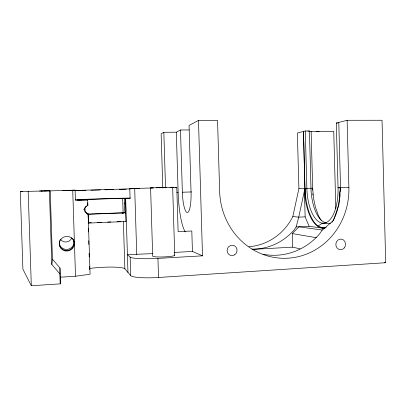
<?xml version="1.0" encoding="UTF-8"?>
<svg xmlns="http://www.w3.org/2000/svg" width="406" height="406" viewBox="0 0 406 406"><rect width="100%" height="100%" fill="white"/><g stroke="black" fill="none" stroke-linecap="round" stroke-linejoin="round"><path stroke-width="0.61" d="M60.255 283.865L59.966 268.006L52.45 259.206L50.207 190.866L20.3 191.5L22.898 269.148L31.313 285.748L60.255 283.865L59.966 268.006M153.549 187.927L129.783 188.612L130.093 198.61L109.914 198.707L77.516 199.965L87.696 199.919L87.874 205.411C86.057 206.192 84.281 207.725 84.174 209.826C84.407 211.886 86.285 213.257 88.143 213.835L88.087 214.764M123.373 221.3L124.86 268.797L130.722 275.618A23.954 3.441 -2.4 0 0 158.523 277.481L385.7 262.712L382.036 120.252L347.115 120.288L338.787 122.419L340.522 187.628L339.507 194.164L339.345 198.732A40.067 17.697 88.4 0 1 337.751 208.369M340.35 191.089L340.467 188.039L338.046 187.684A35.231 15.59 88.4 0 1 323.404 223.219A35.231 15.59 88.4 0 1 306.865 188.369L305.297 130.991L309.418 130.965L310.981 188.247A35.16 15.819 88.4 0 0 326.216 222.889M305.297 130.991L303.49 131.468L305.15 198.128A40.067 17.697 88.4 0 0 325.982 227.467M86.59 213.729L87.843 213.698C84.788 212.658 83.783 208.095 86.366 206.075M340.467 188.039L338.944 204.558L333.387 220.529L321.806 230.547L319.649 233.826A65.752 61.905 89.5 0 1 263.022 254.263M325.008 228.395L309.159 226.325L305.134 216.86L304.51 194.119L305.033 188.77L306.865 188.369L312.676 188.176L313.483 197.839L315.335 206.928L318.157 214.921A39.91 18.224 88.4 0 0 321.146 220.392M59.931 273.943L51.811 264.458L52.45 259.206M303.49 131.468L304.942 188.414L298.735 217.134L296.131 226.939L294.162 229.887A59.169 56.221 89.4 0 1 251.994 249.132M248.985 246.741A56.774 54.125 89.4 0 0 292.833 216.555L298.902 188.546L297.375 133.011L303.383 131.468M305.033 188.77L305.403 193.373L304.51 194.119M300.059 248.853L292.655 247.152L292.279 233.577L298.882 226.807L322.334 230.055M305.403 193.373L305.789 198.103A40.052 17.737 88.4 0 0 318.065 226.04L322.476 223.173L330.403 223.564M189.171 129.945L180.497 129.986L176.316 132.204L163.841 132.275L161.136 133.889L162.781 188.054M347.115 120.288L348.891 187.445A68.979 64.656 89.6 0 1 286.179 258.277A68.979 64.656 89.6 0 1 219.636 191.409L217.56 120.409L198.488 120.43L189.054 125.439L191.043 192.114A20.325 4.339 88.2 0 1 187.308 212.48A20.325 4.339 88.2 0 1 182.36 192.226L180.497 129.986M174.534 255.044A11.069 1.243 -2.1 0 1 164.171 256.907A11.069 1.243 -2.1 0 1 152.681 255.947L150.596 187.897L161.121 187.552M307.997 131.326L309.418 130.965M340.472 187.902L338.046 187.684L336.32 123.038L338.787 122.419M321.933 227.994L326.079 227.38M305.023 188.648L306.865 188.369L305.053 188.409M60.25 277.202L75.511 276.242L90.076 274.223L88.143 213.835M174.717 255.364L172.662 187.242L170.018 187.364M152.57 253.638L127.413 254.638L130.143 257.115A23.964 2.685 -2.2 0 0 157.939 258.389L202.498 255.841L198.488 120.43M174.945 187.374L176.788 187.267L178.122 231.638L191.815 230.999L192.424 251.441L202.498 255.841M174.078 252.456L192.424 251.441M252.532 249.385L292.655 247.152M137.213 188.597L139.334 188.445L129.783 188.612M296.131 226.939L309.159 226.325M305.134 216.86L298.735 217.134L292.833 216.555M88.158 222.823L91.304 222.696M97.602 222.432L101.383 222.275M107.676 222.016L110.828 221.884M117.121 221.62L120.902 221.468M62.631 190.607L75.095 190.165L75.425 200.397L87.696 199.919M111.31 213.769L112.574 213.723M122.039 213.358L123.302 213.312M83.651 209.542L84.915 209.491M131.138 188.831L75.151 190.48M39.565 191.003L42.422 190.916M159.695 187.597L156.107 187.734L159.314 187.663M162.116 187.587L166.627 187.435L159.761 187.684M176.879 192.317L178.127 192.282A42.427 9.079 88.2 0 0 185.207 231.882M182.36 192.226L191.637 191.942M160.609 187.536L163.552 187.45M50.207 190.866L75.095 190.165M159.198 187.77L166.739 187.552M172.393 187.394L176.788 187.267M76.404 190.622L85.879 190.353M90.934 190.206L100.409 189.937M104.834 189.81L113.675 189.556M119.364 189.394L126.312 189.196M162.578 187.511L172.662 187.242M157.046 187.76L160.685 187.628M44.005 190.871L49.349 190.759L41.3 191.013M163.968 187.47L166.176 187.42M73.334 190.526L69.68 190.612M298.902 188.546L304.942 188.414M348.891 187.445L338.046 187.684M152.656 187.866L150.596 187.897M309.326 131.432L333.747 131.29L335.813 208.643M336.32 123.038L337.462 123.033M339.507 194.164L339.913 194.164L339.995 197.265M20.3 191.5L22.817 191.642M292.279 233.577L316.325 237.703M384.467 262.454L385.7 262.712M318.065 226.04L322.608 227.964M125.195 213.241L125.495 213.328L125.718 212.033A5.288 0.573 88 0 0 125.479 204.517L125.332 203.655A5.288 0.573 88 0 0 124.754 203.563L124.662 204.38A5.288 0.573 88 0 0 124.896 211.805L125.038 212.673L87.879 214.089L87.955 214.667M87.874 205.411L87.681 204.177L87.574 205.208L87.493 202.827M88.305 228.136L88.427 231.907M88.706 240.697L88.828 244.463M89.112 253.258L89.229 257.023M89.533 266.443L89.635 269.584M72.73 190.221L75.511 276.242M49.39 190.627L51.811 264.458M28.171 191.231L31.313 285.748M163.841 132.275L165.531 187.897M157.939 258.389L158.523 277.481M134.701 188.465L136.751 254.511M130.143 257.115L130.722 275.618M125.667 198.732L127.966 272.411M125.246 198.701L125.413 204.111M124.551 198.651L124.713 203.929M122.663 198.504L123.119 213.069M176.316 132.204L178.127 192.282M311.128 131.422L312.727 190.059M312.828 193.824L312.864 195.078M75.267 199.691A40.143 0.452 -1.8 0 1 130.356 198.016M172.855 187.663A5.105 0.974 88.2 0 1 173.357 187.633M72.324 238.271A7.486 7.252 -18.3 0 1 72.441 247.822A7.486 7.252 -18.3 0 1 62.747 249.431A7.486 7.252 -18.3 0 1 59.961 240.322M73.811 240.733A7.349 7.12 -18 0 1 67.508 249.396A7.349 7.12 -18 0 1 59.312 242.676M73.181 238.987A7.349 7.12 -18 0 1 73.653 240.134M90.254 268.391A22.619 2.969 -3 0 1 124.86 268.797M71.842 237.667A6.364 6.176 -15.8 0 1 60.413 239.185M337.619 208.928A40.067 17.697 88.4 0 1 334.945 216.941M334.722 217.438A40.067 17.697 88.4 0 1 331.941 222.346M316.238 131.717A4.507 0.406 -2.8 0 1 319.162 131.742M125.89 221.529L88.412 223.092L88.127 214.272L125.621 212.84L125.89 221.529M65.087 250.898A7.562 7.323 -18.4 0 0 74.034 241.458A7.562 7.323 -18.4 0 0 61.326 238.779A7.562 7.323 -18.4 0 0 65.087 250.898M234.693 254.795A5.207 4.968 -75.5 0 0 234.45 245.808A5.207 4.968 -75.5 0 0 227.101 250.705A5.207 4.968 -75.5 0 0 234.693 254.795M344.222 247.959A5.319 4.852 -83.1 0 0 341.827 239.2A5.319 4.852 -83.1 0 0 336.036 246.016A5.319 4.852 -83.1 0 0 344.222 247.959"/></g></svg>
